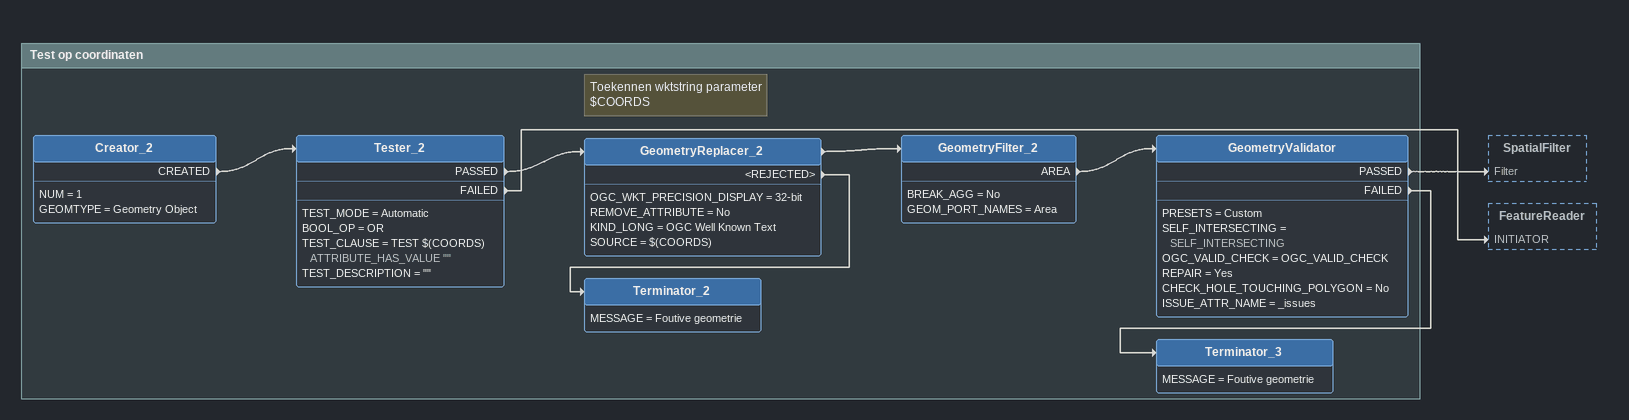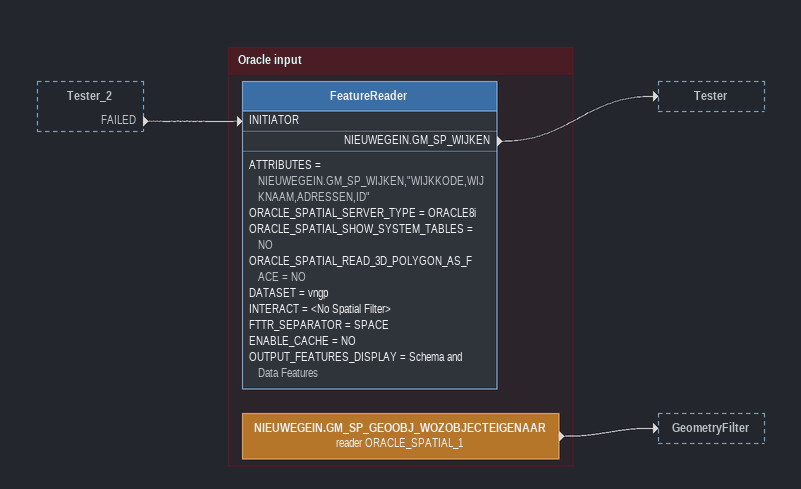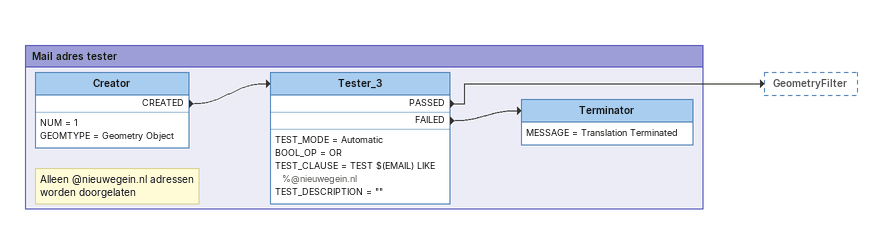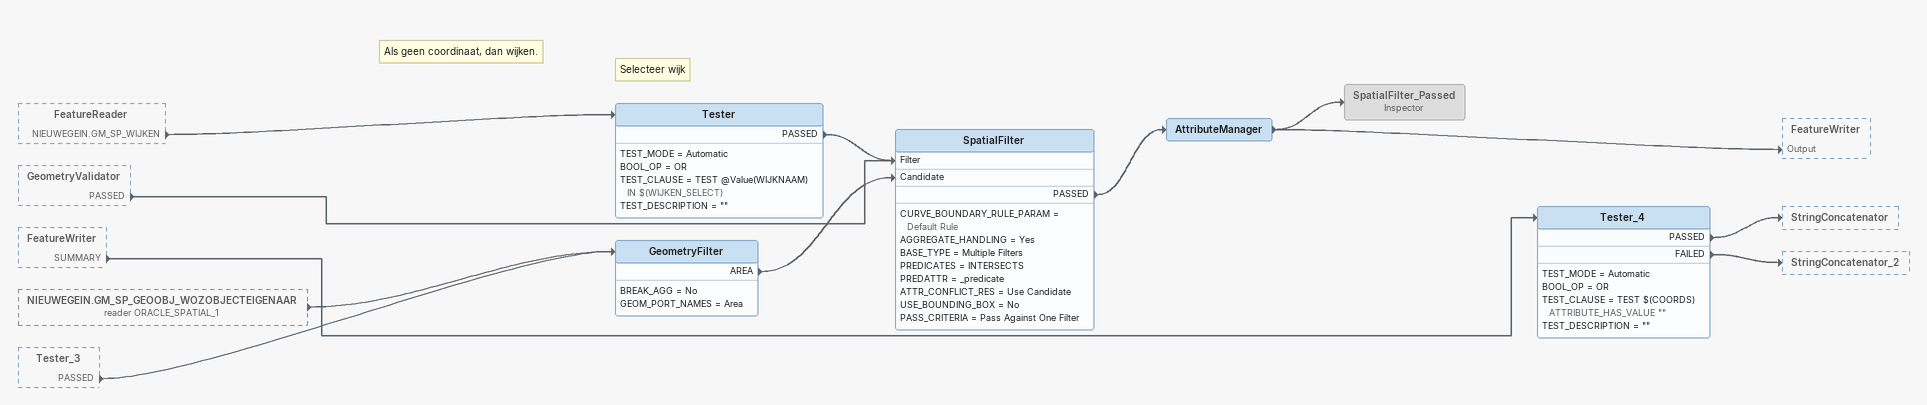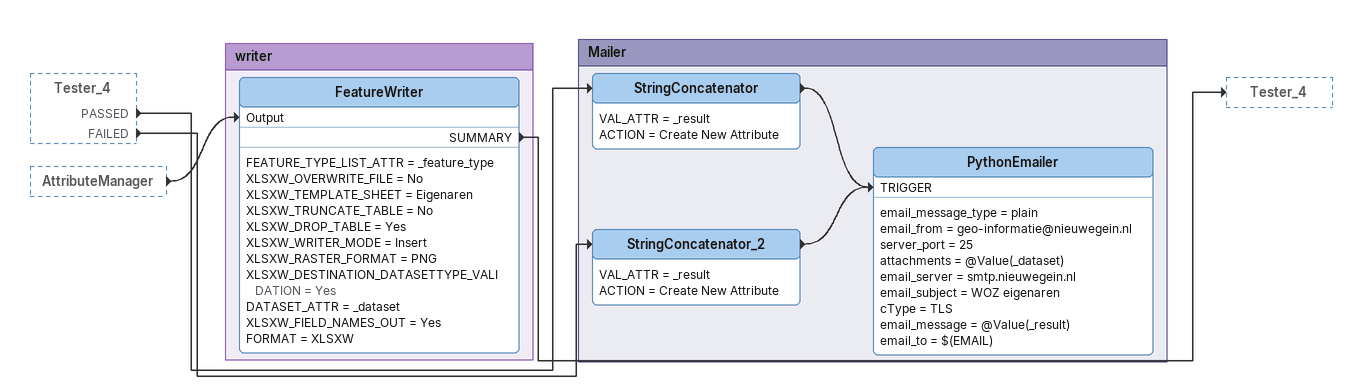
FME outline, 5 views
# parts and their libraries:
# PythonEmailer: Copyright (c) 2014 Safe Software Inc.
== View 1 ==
Bookmark: Test op coordinaten
Creator_2
    NUM = 1
    GEOMTYPE = Geometry Object
    CREATED -> Tester_2
Tester_2
    TEST_MODE = Automatic
    BOOL_OP = OR
    TEST_CLAUSE = TEST $(COORDS) ATTRIBUTE_HAS_VALUE ""
    TEST_DESCRIPTION = ""
    PASSED -> GeometryReplacer_2
    FAILED -> FeatureReader [INITIATOR]
Note: Toekennen wktstring parameter / $COORDS
GeometryReplacer_2
    OGC_WKT_PRECISION_DISPLAY = 32-bit
    REMOVE_ATTRIBUTE = No
    KIND_LONG = OGC Well Known Text
    SOURCE = $(COORDS)
    -> GeometryFilter_2
    <REJECTED> -> Terminator_2
GeometryFilter_2
    BREAK_AGG = No
    GEOM_PORT_NAMES = Area
    AREA -> GeometryValidator
GeometryValidator
    PRESETS = Custom
    SELF_INTERSECTING = SELF_INTERSECTING
    OGC_VALID_CHECK = OGC_VALID_CHECK
    REPAIR = Yes
    CHECK_HOLE_TOUCHING_POLYGON = No
    ISSUE_ATTR_NAME = _issues
    PASSED -> SpatialFilter [Filter]
    FAILED -> Terminator_3
Terminator_3
    MESSAGE = Foutive geometrie
Terminator_2
    MESSAGE = Foutive geometrie

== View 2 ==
Tester_2 [outside]
    FAILED -> FeatureReader [INITIATOR]

Bookmark: Oracle input
FeatureReader
    ATTRIBUTES = NIEUWEGEIN.GM_SP_WIJKEN,"WIJKKODE,WIJKNAAM,ADRESSEN,ID"
    ORACLE_SPATIAL_SERVER_TYPE = ORACLE8i
    ORACLE_SPATIAL_SHOW_SYSTEM_TABLES = NO
    ORACLE_SPATIAL_READ_3D_POLYGON_AS_FACE = NO
    DATASET = vngp
    INTERACT = <No Spatial Filter>
    FTTR_SEPARATOR = SPACE
    ENABLE_CACHE = NO
    OUTPUT_FEATURES_DISPLAY = Schema and Data Features
    NIEUWEGEIN.GM_SP_WIJKEN -> Tester
NIEUWEGEIN.GM_SP_GEOOBJ_WOZOBJECTEIGENAAR (reader ORACLE_SPATIAL_1)
    -> GeometryFilter

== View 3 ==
Bookmark: Mail adres tester
Note: Alleen @nieuwegein.nl adressen worden doorgelaten
Creator
    NUM = 1
    GEOMTYPE = Geometry Object
    CREATED -> Tester_3
Tester_3
    TEST_MODE = Automatic
    BOOL_OP = OR
    TEST_CLAUSE = TEST $(EMAIL) LIKE %@nieuwegein.nl
    TEST_DESCRIPTION = ""
    PASSED -> GeometryFilter
    FAILED -> Terminator
Terminator
    MESSAGE = Translation Terminated

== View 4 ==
FeatureReader [outside]
    NIEUWEGEIN.GM_SP_WIJKEN -> Tester
GeometryValidator [outside]
    PASSED -> SpatialFilter [Filter]
FeatureWriter [outside]
    SUMMARY -> Tester_4
NIEUWEGEIN.GM_SP_GEOOBJ_WOZOBJECTEIGENAAR (reader ORACLE_SPATIAL_1) [outside]
    -> GeometryFilter
Tester_3 [outside]
    PASSED -> GeometryFilter
Note: Als geen coordinaat, dan wijken.
Note: Selecteer wijk
Tester
    TEST_MODE = Automatic
    BOOL_OP = OR
    TEST_CLAUSE = TEST @Value(WIJKNAAM) IN $(WIJKEN_SELECT)
    TEST_DESCRIPTION = ""
    PASSED -> SpatialFilter [Filter]
GeometryFilter
    BREAK_AGG = No
    GEOM_PORT_NAMES = Area
    AREA -> SpatialFilter [Candidate]
SpatialFilter
    CURVE_BOUNDARY_RULE_PARAM = Default Rule
    AGGREGATE_HANDLING = Yes
    BASE_TYPE = Multiple Filters
    PREDICATES = INTERSECTS
    PREDATTR = _predicate
    ATTR_CONFLICT_RES = Use Candidate
    USE_BOUNDING_BOX = No
    PASS_CRITERIA = Pass Against One Filter
    PASSED -> AttributeManager
AttributeManager
    -> FeatureWriter [Output]
    -> SpatialFilter_Passed
SpatialFilter_Passed: Inspector [off]
Tester_4
    TEST_MODE = Automatic
    BOOL_OP = OR
    TEST_CLAUSE = TEST $(COORDS) ATTRIBUTE_HAS_VALUE ""
    TEST_DESCRIPTION = ""
    PASSED -> StringConcatenator
    FAILED -> StringConcatenator_2

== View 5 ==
Tester_4 [outside]
    PASSED -> StringConcatenator
    FAILED -> StringConcatenator_2
AttributeManager [outside]
    -> FeatureWriter [Output]

Bookmark: writer
FeatureWriter
    FEATURE_TYPE_LIST_ATTR = _feature_type
    XLSXW_OVERWRITE_FILE = No
    XLSXW_TEMPLATE_SHEET = Eigenaren
    XLSXW_TRUNCATE_TABLE = No
    XLSXW_DROP_TABLE = Yes
    XLSXW_WRITER_MODE = Insert
    XLSXW_RASTER_FORMAT = PNG
    XLSXW_DESTINATION_DATASETTYPE_VALIDATION = Yes
    DATASET_ATTR = _dataset
    XLSXW_FIELD_NAMES_OUT = Yes
    FORMAT = XLSXW
    SUMMARY -> Tester_4

Bookmark: Mailer
StringConcatenator
    VAL_ATTR = _result
    ACTION = Create New Attribute
    -> PythonEmailer [TRIGGER]
StringConcatenator_2
    VAL_ATTR = _result
    ACTION = Create New Attribute
    -> PythonEmailer [TRIGGER]
PythonEmailer
    email_message_type = plain
    email_from = geo-informatie@nieuwegein.nl
    server_port = 25
    attachments = @Value(_dataset)
    email_server = smtp.nieuwegein.nl
    email_subject = WOZ eigenaren
    cType = TLS
    email_message = @Value(_result)
    email_to = $(EMAIL)
